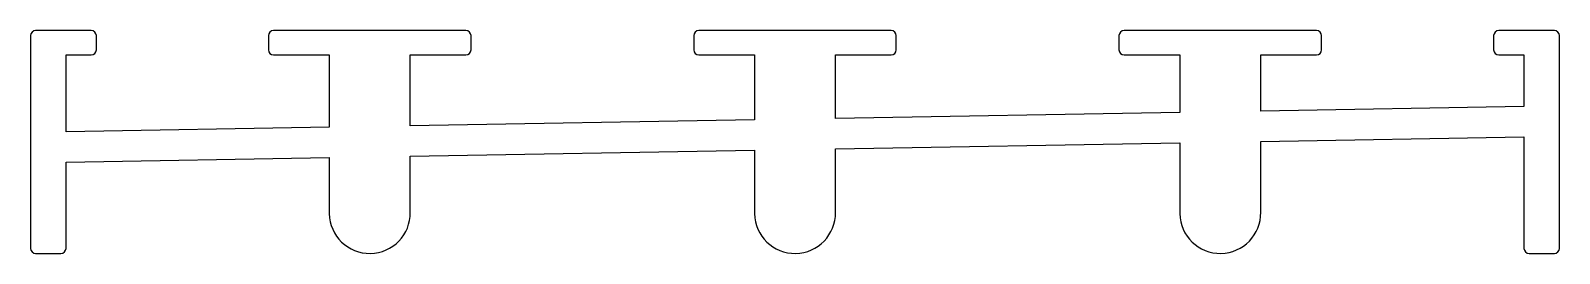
# Model space of a CAD drawing. Extents: x 1.6 to 77.1, y 1.9 to 12.9.
import ezdxf

# ---------------------------------------------------------------- set-up
doc = ezdxf.new("R2010")
doc.units = 0
doc.layers.get('0').update_dxf_attribs({"linetype": 'CONTINUOUS'})

msp = doc.modelspace()

# ---------------------------------------------------------------- linework, layer by layer
for p, q in [((4.556, 12.941), (1.806, 12.941)), ((23.056, 12.941), (13.556, 12.941)), ((44.056, 12.941), (34.556, 12.941)), ((65.056, 12.941), (55.556, 12.941)), ((76.806, 12.941), (74.056, 12.941)), ((1.556, 12.691), (1.556, 2.191)), ((4.806, 11.991), (4.806, 12.691)), ((13.306, 12.691), (13.306, 11.991)), ((23.306, 11.991), (23.306, 12.691)), ((34.306, 12.691), (34.306, 11.991)), ((44.306, 11.991), (44.306, 12.691)), ((55.306, 12.691), (55.306, 11.991)), ((65.306, 11.991), (65.306, 12.691)), ((73.806, 12.691), (73.806, 11.991)), ((77.056, 2.191), (77.056, 12.691)), ((3.306, 7.941), (3.306, 11.741)), ((3.306, 11.741), (4.556, 11.741)), ((13.556, 11.741), (16.306, 11.741)), ((16.306, 11.741), (16.306, 8.168)), ((20.306, 8.238), (20.306, 11.741)), ((20.306, 11.741), (23.056, 11.741)), ((34.556, 11.741), (37.306, 11.741)), ((37.306, 11.741), (37.306, 8.535)), ((41.306, 8.605), (41.306, 11.741)), ((41.306, 11.741), (44.056, 11.741)), ((55.556, 11.741), (58.306, 11.741)), ((58.306, 11.741), (58.306, 8.901)), ((62.306, 8.971), (62.306, 11.741)), ((62.306, 11.741), (65.056, 11.741)), ((74.056, 11.741), (75.306, 11.741)), ((75.306, 11.741), (75.306, 9.198)), ((75.306, 9.198), (62.306, 8.971)), ((37.306, 8.535), (20.306, 8.238)), ((58.306, 8.901), (41.306, 8.605)), ((16.306, 8.168), (3.306, 7.941)), ((62.306, 7.471), (75.306, 7.698)), ((75.306, 7.698), (75.306, 2.191)), ((20.306, 6.738), (37.306, 7.035)), ((37.306, 7.035), (37.306, 3.908)), ((41.306, 7.105), (58.306, 7.401)), ((41.306, 3.975), (41.306, 7.105)), ((58.306, 7.401), (58.306, 3.908)), ((62.306, 3.975), (62.306, 7.471)), ((3.306, 6.441), (16.306, 6.668)), ((3.306, 2.191), (3.306, 6.441)), ((16.306, 6.668), (16.306, 3.908)), ((20.306, 3.975), (20.306, 6.738)), ((1.806, 1.941), (3.056, 1.941)), ((75.556, 1.941), (76.806, 1.941))]:
    msp.add_line(p, q)
for centre, radius, start, end in [((1.806, 12.691), 0.25, 90, 180), ((4.556, 12.691), 0.25, 0, 90), ((13.556, 12.691), 0.25, 90, 180), ((23.056, 12.691), 0.25, 0, 90), ((34.556, 12.691), 0.25, 90, 180), ((44.056, 12.691), 0.25, 0, 90), ((55.556, 12.691), 0.25, 90, 180), ((65.056, 12.691), 0.25, 0, 90), ((74.056, 12.691), 0.25, 90, 180), ((76.806, 12.691), 0.25, 0, 90), ((4.556, 11.991), 0.25, 270, 0), ((13.556, 11.991), 0.25, 180, 270), ((23.056, 11.991), 0.25, 270, 0), ((34.556, 11.991), 0.25, 180, 270), ((44.056, 11.991), 0.25, 270, 0), ((55.556, 11.991), 0.25, 180, 270), ((65.056, 11.991), 0.25, 270, 0), ((74.056, 11.991), 0.25, 180, 270), ((18.306, 3.941), 2, 180.966, 0.966), ((39.306, 3.941), 2, 180.966, 0.966), ((60.306, 3.941), 2, 180.966, 0.966), ((1.806, 2.191), 0.25, 180, 270), ((3.056, 2.191), 0.25, 270, 0), ((75.556, 2.191), 0.25, 180, 270), ((76.806, 2.191), 0.25, 270, 360)]:
    msp.add_arc(centre, radius, start, end)

doc.saveas('drawing.dxf')
